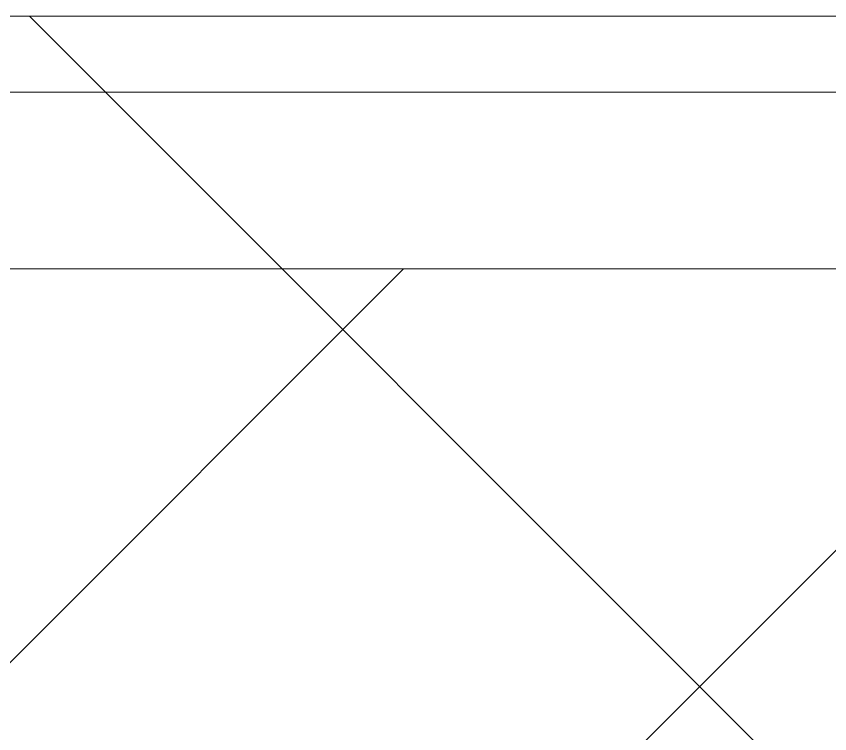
# Model space of a CAD drawing. Units: millimetres at full size, sheet at 1:100. Extents: x 3352 to 127672, y -40372 to 101181.
# Drawn here: x 57475 to 58281, y -13304 to -12593 of the extents above; entities that cross this region are included whole.
import ezdxf

# ---------------------------------------------------------------- set-up
doc = ezdxf.new("R2010")
doc.units = ezdxf.units.MM
doc.header["$LTSCALE"] = 100
doc.layers.add('0-0', color=134, linetype='Continuous', lineweight=18)

msp = doc.modelspace()

# ---------------------------------------------------------------- linework, layer by layer
at = {"layer": '0-0', "color": 15}
msp.add_line((57488.2, -12593.3), (59488.2, -14593.3), dxfattribs=at)
at = {"layer": '0-0', "color": 254}
msp.add_line((56605.2, -12668.6), (65728.8, -12668.6), dxfattribs=at)
msp.add_line((56605.2, -12668.6), (65728.8, -12668.6), dxfattribs=at)
at = {"layer": '0-0', "color": 14}
for p, q in [((24862.3, -12843.3), (60739.8, -12843.3)), ((56108.5, -14593.3), (57858.5, -12843.3)), ((56815.6, -14593.3), (58565.6, -12843.3))]:
    msp.add_line(p, q, dxfattribs=at)
at = {"layer": '0-0', "color": 15}
msp.add_lwpolyline([(23269.8, -12593.3), (65588.8, -12593.3), (65588.8, -14593.3), (23269.8, -14593.3)], close=True, dxfattribs=at)

doc.saveas('drawing.dxf')
